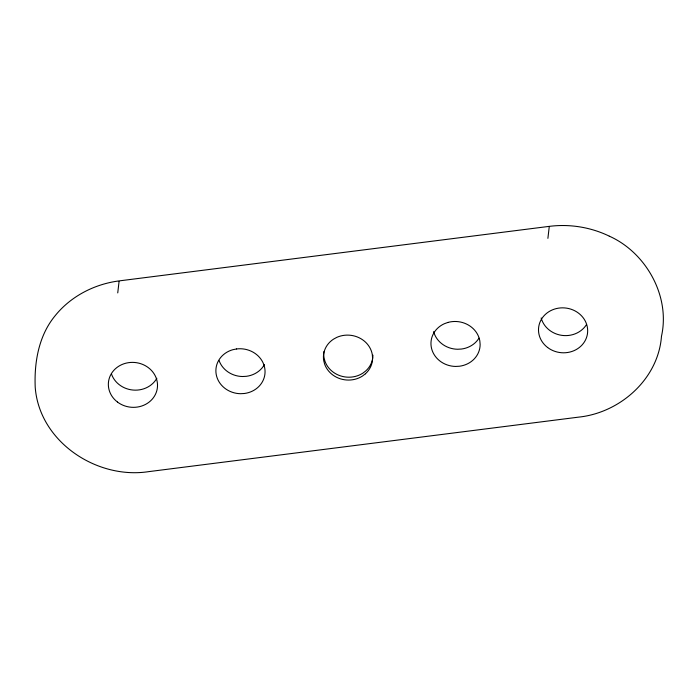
<?xml version="1.0" encoding="UTF-8"?>
<svg xmlns="http://www.w3.org/2000/svg" width="698" height="698" viewBox="0 0 698 698"><rect width="100%" height="100%" fill="white"/><g stroke="black" fill="none" stroke-linecap="round" stroke-linejoin="round"><path stroke-width="1.05" d="M117.744 292.907L119.07 281.451M547.895 238.367L549.221 226.911M609.014 236.011C590.639 227.182 569.743 223.814 549.518 226.335L119.402 280.866C94.701 283.99 70.934 296.135 55.212 315.644C38.756 335.468 34.141 362.218 35.214 387.285C39.289 441.555 96.472 479.596 148.482 471.665L578.598 417.134C620.156 412.815 658.327 378.979 661.477 336.279C670.569 295.734 645.65 252.344 609.258 236.142M586.538 324.509A24.622 22.458 6.6 0 1 561.733 335.345A24.622 22.458 6.6 0 1 541.168 317.956M264.385 364.644A24.622 22.458 6.6 0 1 246.333 376.318L242.485 376.519A24.622 22.458 6.6 0 1 219.076 360.569M372.924 355.169A24.622 22.458 6.6 0 1 365.752 370.935L362.82 373.177A24.622 22.458 6.6 0 1 324.963 361.25L324.055 357.804A24.622 22.458 6.6 0 1 323.916 351.644M479.003 338.146A24.622 22.458 6.6 0 1 461.413 349.044L457.565 349.253A24.622 22.458 6.6 0 1 433.633 331.594M156.841 378.281A24.622 22.458 6.6 0 1 133.021 390.051A24.622 22.458 6.6 0 1 111.54 374.207M365.42 373.805L362.489 376.039A24.622 22.458 6.6 0 1 324.631 364.12L323.724 360.674A24.622 22.458 6.6 0 1 333.522 339.149L336.811 337.361A24.622 22.458 6.6 0 1 372.287 354.514L372.592 358.039A24.622 22.458 6.6 0 1 365.42 373.805M447.915 322.441L444.347 323.724A24.622 22.458 6.6 0 0 431.643 348.773A24.622 22.458 6.6 0 0 455.576 366.441L459.424 366.232A24.622 22.458 6.6 0 0 480.137 344.402L479.823 340.877A24.622 22.458 6.6 0 0 447.915 322.441M236.587 348.956L232.835 349.707A24.622 22.458 6.6 0 0 216.188 374.303A24.622 22.458 6.6 0 0 240.505 393.707L244.344 393.498A24.622 22.458 6.6 0 0 264.751 368.151A24.622 22.458 6.6 0 0 236.587 348.956M117.482 402.057A24.622 22.458 6.6 0 0 157.225 388.821A24.622 22.458 6.6 0 0 124.087 363.719A24.622 22.458 6.6 0 0 117.482 402.057M547.633 347.517A24.622 22.458 6.6 0 0 587.376 334.272A24.622 22.458 6.6 0 0 554.238 309.179A24.622 22.458 6.6 0 0 547.633 347.517"/></g></svg>
